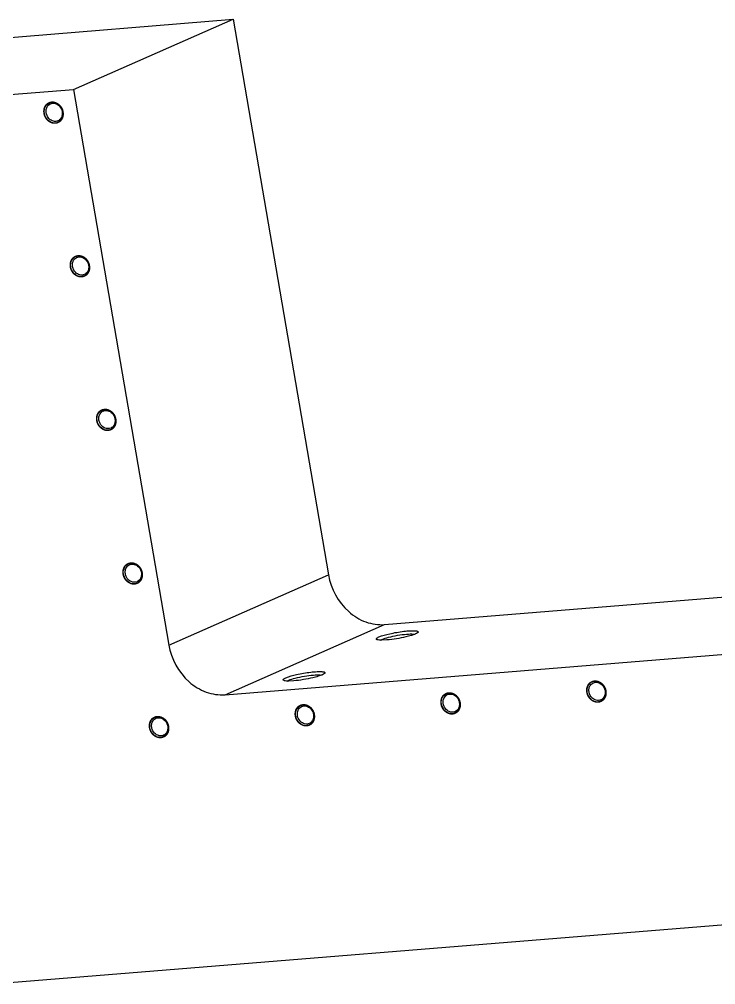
# Model space of a CAD drawing. Header units: inches. Extents: x 0 to 16.5, y 0 to 11.7.
# Drawn here: x 12.699 to 13.7, y 2.591 to 3.978 of the extents above; entities that cross this region are included whole.
import ezdxf

# ---------------------------------------------------------------- set-up
doc = ezdxf.new("R2010")
doc.units = ezdxf.units.IN
doc.header["$LTSCALE"] = 0.909449
doc.header["$MEASUREMENT"] = 0
doc.linetypes.add('HIDDEN', pattern=[0.2, 0.1, -0.1])
doc.layers.get('0').update_dxf_attribs({"linetype": 'CONTINUOUS'})
doc.layers.add('DEFAULT_2', color=8, linetype='HIDDEN')

msp = doc.modelspace()

# ---------------------------------------------------------------- linework, layer by layer
at = {"color": 7, "linetype": 'Continuous'}
for p, q in [((12.6686, 3.9503), (13.0065, 3.9777)), ((12.7771, 3.8771), (13.0065, 3.9777)), ((13.0065, 3.9777), (13.1436, 3.1796)), ((12.4393, 3.8496), (12.7771, 3.8771)), ((12.7771, 3.8771), (12.9142, 3.079)), ((12.9142, 3.079), (13.1436, 3.1796)), ((13.2243, 3.1084), (13.8932, 3.1627)), ((12.995, 3.0077), (13.2243, 3.1084)), ((13.2684, 3.0948), (13.2627, 3.0928)), ((13.2656, 3.0948), (13.2676, 3.0945)), ((13.2182, 3.086), (13.2203, 3.0871)), ((13.2276, 3.0863), (13.2202, 3.0859)), ((12.995, 3.0077), (13.8396, 3.0763)), ((13.0844, 3.0273), (13.0865, 3.0284)), ((13.0938, 3.0276), (13.0865, 3.0272)), ((13.1346, 3.0361), (13.129, 3.0341)), ((13.1319, 3.0361), (13.1338, 3.0358)), ((14.8954, 2.773), (12.6555, 2.5912))]:
    msp.add_line(p, q, dxfattribs=at)
for centre, radius, start, end in [((12.748, 3.8475), 0.00961, 113.6592, 118.9772), ((12.7439, 3.8416), 0.0182, 11.4865, 28.8782), ((12.7448, 3.8418), 0.0172, 9.7505, 11.4089), ((12.7859, 3.6269), 0.00961, 113.6592, 118.9772), ((12.7818, 3.621), 0.0182, 11.4865, 28.8782), ((12.7827, 3.6212), 0.0172, 9.7505, 11.4089), ((12.8238, 3.4063), 0.00961, 113.6592, 118.9772), ((12.8197, 3.4003), 0.0182, 11.4865, 28.8782), ((12.8206, 3.4005), 0.0172, 9.7505, 11.4089), ((12.8617, 3.1856), 0.00961, 113.6592, 118.9772), ((12.8576, 3.1797), 0.0182, 11.4865, 28.8782), ((12.8585, 3.1799), 0.0172, 9.7505, 11.4089), ((13.2561, 3.1233), 0.031, 293.2842, 293.691), ((13.1224, 3.0646), 0.031, 293.2842, 293.691), ((13.528, 3.016), 0.00961, 113.6592, 118.9772), ((13.5239, 3.0101), 0.0182, 11.4865, 28.8782), ((13.5248, 3.0103), 0.0172, 9.7505, 11.4089), ((13.3186, 2.999), 0.00961, 113.6592, 118.9772), ((13.3144, 2.9931), 0.0182, 11.4865, 28.8782), ((13.3153, 2.9933), 0.0172, 9.7505, 11.4089), ((13.1091, 2.982), 0.00961, 113.6592, 118.9772), ((13.105, 2.9761), 0.0182, 11.4865, 28.8782), ((12.8997, 2.965), 0.00961, 113.6592, 118.9772), ((12.8955, 2.9591), 0.0182, 11.4865, 28.8782), ((13.1059, 2.9763), 0.0172, 9.7505, 11.4089), ((12.8964, 2.9593), 0.0172, 9.7505, 11.4089)]:
    msp.add_arc(centre, radius, start, end, dxfattribs=at)
for points, knots in [([(12.7354, 3.8426), (12.7348, 3.8462), (12.7358, 3.854), (12.7427, 3.8583), (12.746, 3.8586)], [0, 0, 0, 0, 0.526019, 1, 1, 1, 1]), ([(12.7381, 3.8482), (12.7383, 3.849), (12.7391, 3.8521), (12.7413, 3.8548), (12.7434, 3.8559)], [0, 0, 0, 0, 0.264899, 1, 1, 1, 1]), ([(12.7473, 3.8571), (12.7496, 3.8573), (12.7547, 3.8559), (12.7581, 3.8521), (12.7593, 3.8499)], [0, 0, 0, 0, 0.478152, 1, 1, 1, 1]), ([(12.7597, 3.8338), (12.7583, 3.8317), (12.7539, 3.8282), (12.7424, 3.8288), (12.7364, 3.837), (12.7354, 3.8426)], [0, 0, 0, 0, 0.236458, 0.477314, 1, 1, 1, 1]), ([(12.7518, 3.831), (12.7495, 3.8308), (12.7445, 3.8322), (12.741, 3.836), (12.7398, 3.8382)], [0, 0, 0, 0, 0.478152, 1, 1, 1, 1]), ([(12.7733, 3.6219), (12.7727, 3.6256), (12.7737, 3.6334), (12.7806, 3.6377), (12.7839, 3.638)], [0, 0, 0, 0, 0.526019, 1, 1, 1, 1]), ([(12.776, 3.6276), (12.7762, 3.6284), (12.777, 3.6315), (12.7792, 3.6342), (12.7813, 3.6353)], [0, 0, 0, 0, 0.264899, 1, 1, 1, 1]), ([(12.7852, 3.6365), (12.7875, 3.6367), (12.7926, 3.6353), (12.796, 3.6315), (12.7972, 3.6293)], [0, 0, 0, 0, 0.478152, 1, 1, 1, 1]), ([(12.7977, 3.6132), (12.7962, 3.6111), (12.7918, 3.6076), (12.7803, 3.6082), (12.7743, 3.6164), (12.7733, 3.6219)], [0, 0, 0, 0, 0.236458, 0.477314, 1, 1, 1, 1]), ([(12.7897, 3.6104), (12.7874, 3.6102), (12.7824, 3.6116), (12.7789, 3.6154), (12.7777, 3.6176)], [0, 0, 0, 0, 0.478152, 1, 1, 1, 1]), ([(12.8112, 3.4013), (12.8106, 3.405), (12.8116, 3.4128), (12.8185, 3.4171), (12.8218, 3.4174)], [0, 0, 0, 0, 0.526019, 1, 1, 1, 1]), ([(12.8139, 3.4069), (12.8141, 3.4078), (12.8149, 3.4108), (12.8171, 3.4135), (12.8192, 3.4147)], [0, 0, 0, 0, 0.264899, 1, 1, 1, 1]), ([(12.8231, 3.4159), (12.8254, 3.416), (12.8305, 3.4147), (12.8339, 3.4109), (12.8351, 3.4087)], [0, 0, 0, 0, 0.478152, 1, 1, 1, 1]), ([(12.8356, 3.3926), (12.8342, 3.3905), (12.8297, 3.387), (12.8182, 3.3875), (12.8122, 3.3958), (12.8112, 3.4013)], [0, 0, 0, 0, 0.236458, 0.477314, 1, 1, 1, 1]), ([(12.8276, 3.3898), (12.8253, 3.3896), (12.8203, 3.391), (12.8168, 3.3947), (12.8156, 3.397)], [0, 0, 0, 0, 0.478152, 1, 1, 1, 1]), ([(12.8491, 3.1807), (12.8485, 3.1843), (12.8495, 3.1922), (12.8564, 3.1965), (12.8597, 3.1967)], [0, 0, 0, 0, 0.526019, 1, 1, 1, 1]), ([(12.8518, 3.1863), (12.852, 3.1871), (12.8528, 3.1902), (12.8551, 3.1929), (12.8571, 3.1941)], [0, 0, 0, 0, 0.264899, 1, 1, 1, 1]), ([(12.861, 3.1952), (12.8633, 3.1954), (12.8684, 3.194), (12.8718, 3.1903), (12.873, 3.188)], [0, 0, 0, 0, 0.478152, 1, 1, 1, 1]), ([(12.8735, 3.1719), (12.8721, 3.1698), (12.8676, 3.1664), (12.8561, 3.1669), (12.8501, 3.1752), (12.8491, 3.1807)], [0, 0, 0, 0, 0.236458, 0.477314, 1, 1, 1, 1]), ([(12.8655, 3.1691), (12.8632, 3.169), (12.8582, 3.1703), (12.8547, 3.1741), (12.8535, 3.1763)], [0, 0, 0, 0, 0.478152, 1, 1, 1, 1]), ([(13.1436, 3.1796), (13.1469, 3.1599), (13.1626, 3.1312), (13.1961, 3.1106), (13.2153, 3.1077), (13.2243, 3.1084)], [0, 0, 0, 0, 0.517884, 0.766533, 1, 1, 1, 1]), ([(13.2162, 3.0906), (13.2211, 3.0928), (13.2297, 3.0949), (13.2417, 3.0973), (13.2515, 3.0988), (13.2592, 3.0995), (13.2645, 3.0996), (13.2676, 3.0996), (13.27, 3.0993), (13.2716, 3.0989), (13.2726, 3.0981), (13.2724, 3.0974), (13.2723, 3.0972)], [0, 0, 0, 0, 0.274347, 0.450484, 0.626508, 0.782296, 0.846984, 0.900393, 0.941274, 0.969081, 0.985449, 1, 1, 1, 1]), ([(13.2203, 3.0871), (13.2233, 3.0884), (13.2308, 3.0906), (13.2428, 3.0931), (13.2548, 3.0946), (13.2624, 3.0951), (13.2656, 3.0948)], [0, 0, 0, 0, 0.216018, 0.504684, 0.790841, 1, 1, 1, 1]), ([(13.2627, 3.0928), (13.2601, 3.092), (13.2486, 3.089), (13.2368, 3.087), (13.2276, 3.0863)], [0, 0, 0, 0, 0.227218, 1, 1, 1, 1]), ([(13.2723, 3.0972), (13.2721, 3.097), (13.271, 3.096), (13.2697, 3.0954), (13.2686, 3.0949)], [0, 0, 0, 0, 0.168181, 1, 1, 1, 1]), ([(12.9142, 3.079), (12.9176, 3.0592), (12.9332, 3.0305), (12.9668, 3.0099), (12.986, 3.007), (12.995, 3.0077)], [0, 0, 0, 0, 0.517884, 0.766533, 1, 1, 1, 1]), ([(13.2128, 3.087), (13.2126, 3.0871), (13.2121, 3.0877), (13.2129, 3.0888), (13.2143, 3.0897), (13.2155, 3.0903), (13.2162, 3.0906)], [0, 0, 0, 0, 0.145296, 0.30947, 0.589796, 1, 1, 1, 1]), ([(13.215, 3.0863), (13.2148, 3.0863), (13.214, 3.0865), (13.2132, 3.0867), (13.2128, 3.087)], [0, 0, 0, 0, 0.314152, 1, 1, 1, 1]), ([(13.2202, 3.0859), (13.2197, 3.0859), (13.218, 3.0859), (13.2162, 3.0861), (13.215, 3.0863)], [0, 0, 0, 0, 0.292989, 1, 1, 1, 1]), ([(13.0825, 3.0319), (13.0873, 3.0341), (13.0959, 3.0362), (13.1079, 3.0386), (13.1177, 3.0401), (13.1254, 3.0408), (13.1307, 3.0409), (13.1338, 3.0409), (13.1362, 3.0406), (13.1378, 3.0402), (13.1389, 3.0394), (13.1386, 3.0387), (13.1385, 3.0385)], [0, 0, 0, 0, 0.274347, 0.450484, 0.626508, 0.782296, 0.846984, 0.900393, 0.941274, 0.969081, 0.985449, 1, 1, 1, 1]), ([(13.1385, 3.0385), (13.1383, 3.0383), (13.1373, 3.0373), (13.1359, 3.0367), (13.1348, 3.0362)], [0, 0, 0, 0, 0.168181, 1, 1, 1, 1]), ([(13.079, 3.0283), (13.0788, 3.0284), (13.0783, 3.029), (13.0791, 3.0301), (13.0805, 3.031), (13.0817, 3.0316), (13.0825, 3.0319)], [0, 0, 0, 0, 0.145296, 0.30947, 0.589796, 1, 1, 1, 1]), ([(13.0813, 3.0276), (13.081, 3.0276), (13.0803, 3.0277), (13.0795, 3.028), (13.079, 3.0283)], [0, 0, 0, 0, 0.314152, 1, 1, 1, 1]), ([(13.0865, 3.0272), (13.0859, 3.0272), (13.0842, 3.0272), (13.0825, 3.0273), (13.0813, 3.0276)], [0, 0, 0, 0, 0.292989, 1, 1, 1, 1]), ([(13.0865, 3.0284), (13.0895, 3.0297), (13.0971, 3.0319), (13.109, 3.0344), (13.121, 3.0359), (13.1287, 3.0363), (13.1319, 3.0361)], [0, 0, 0, 0, 0.216018, 0.504684, 0.790841, 1, 1, 1, 1]), ([(13.129, 3.0341), (13.1264, 3.0333), (13.1148, 3.0303), (13.103, 3.0283), (13.0938, 3.0276)], [0, 0, 0, 0, 0.227218, 1, 1, 1, 1]), ([(13.5154, 3.0111), (13.5148, 3.0147), (13.5158, 3.0225), (13.5227, 3.0269), (13.526, 3.0271)], [0, 0, 0, 0, 0.526019, 1, 1, 1, 1]), ([(13.5181, 3.0167), (13.5182, 3.0175), (13.5191, 3.0206), (13.5213, 3.0233), (13.5234, 3.0244)], [0, 0, 0, 0, 0.264899, 1, 1, 1, 1]), ([(13.5273, 3.0256), (13.5296, 3.0258), (13.5347, 3.0244), (13.5381, 3.0206), (13.5393, 3.0184)], [0, 0, 0, 0, 0.478152, 1, 1, 1, 1]), ([(13.306, 2.9941), (13.3053, 2.9977), (13.3063, 3.0055), (13.3132, 3.0098), (13.3166, 3.0101)], [0, 0, 0, 0, 0.526019, 1, 1, 1, 1]), ([(13.5397, 3.0023), (13.5383, 3.0002), (13.5339, 2.9967), (13.5224, 2.9973), (13.5164, 3.0056), (13.5154, 3.0111)], [0, 0, 0, 0, 0.236458, 0.477314, 1, 1, 1, 1]), ([(13.3086, 2.9997), (13.3088, 3.0005), (13.3096, 3.0036), (13.3119, 3.0063), (13.3139, 3.0074)], [0, 0, 0, 0, 0.264899, 1, 1, 1, 1]), ([(13.3179, 3.0086), (13.3202, 3.0088), (13.3252, 3.0074), (13.3286, 3.0036), (13.3298, 3.0014)], [0, 0, 0, 0, 0.478152, 1, 1, 1, 1]), ([(13.5318, 2.9995), (13.5295, 2.9993), (13.5244, 3.0007), (13.521, 3.0045), (13.5198, 3.0067)], [0, 0, 0, 0, 0.478152, 1, 1, 1, 1]), ([(13.0965, 2.9771), (13.0959, 2.9807), (13.0968, 2.9885), (13.1038, 2.9928), (13.1071, 2.9931)], [0, 0, 0, 0, 0.526019, 1, 1, 1, 1]), ([(13.0992, 2.9827), (13.0993, 2.9835), (13.1002, 2.9866), (13.1024, 2.9893), (13.1045, 2.9904)], [0, 0, 0, 0, 0.264899, 1, 1, 1, 1]), ([(13.1084, 2.9916), (13.1107, 2.9918), (13.1157, 2.9904), (13.1192, 2.9866), (13.1204, 2.9844)], [0, 0, 0, 0, 0.478152, 1, 1, 1, 1]), ([(13.3303, 2.9853), (13.3289, 2.9832), (13.3245, 2.9797), (13.313, 2.9803), (13.3069, 2.9886), (13.306, 2.9941)], [0, 0, 0, 0, 0.236458, 0.477314, 1, 1, 1, 1]), ([(13.3223, 2.9825), (13.32, 2.9823), (13.315, 2.9837), (13.3116, 2.9875), (13.3103, 2.9897)], [0, 0, 0, 0, 0.478152, 1, 1, 1, 1]), ([(12.887, 2.9601), (12.8864, 2.9637), (12.8874, 2.9715), (12.8943, 2.9758), (12.8976, 2.9761)], [0, 0, 0, 0, 0.526019, 1, 1, 1, 1]), ([(12.8897, 2.9657), (12.8899, 2.9665), (12.8907, 2.9696), (12.893, 2.9723), (12.895, 2.9734)], [0, 0, 0, 0, 0.264899, 1, 1, 1, 1]), ([(12.8989, 2.9746), (12.9012, 2.9748), (12.9063, 2.9734), (12.9097, 2.9696), (12.9109, 2.9674)], [0, 0, 0, 0, 0.478152, 1, 1, 1, 1]), ([(13.1208, 2.9683), (13.1194, 2.9662), (13.115, 2.9627), (13.1035, 2.9633), (13.0975, 2.9715), (13.0965, 2.9771)], [0, 0, 0, 0, 0.236458, 0.477314, 1, 1, 1, 1]), ([(13.1129, 2.9655), (13.1106, 2.9653), (13.1055, 2.9667), (13.1021, 2.9705), (13.1009, 2.9727)], [0, 0, 0, 0, 0.478152, 1, 1, 1, 1]), ([(12.9114, 2.9513), (12.91, 2.9492), (12.9055, 2.9457), (12.894, 2.9463), (12.888, 2.9545), (12.887, 2.9601)], [0, 0, 0, 0, 0.236458, 0.477314, 1, 1, 1, 1]), ([(12.9034, 2.9485), (12.9011, 2.9483), (12.8961, 2.9497), (12.8926, 2.9535), (12.8914, 2.9557)], [0, 0, 0, 0, 0.478152, 1, 1, 1, 1])]:
    msp.add_open_spline(points, degree=3, knots=knots, dxfattribs=at)
for points in [[(12.7442, 3.8563), (12.7452, 3.8567), (12.7463, 3.857), (12.7473, 3.8571)], [(12.746, 3.8586), (12.7478, 3.8587), (12.7496, 3.8585), (12.7513, 3.8579)], [(12.7513, 3.8579), (12.7548, 3.8566), (12.758, 3.8537), (12.7598, 3.8503)], [(12.7381, 3.8431), (12.7378, 3.8448), (12.7378, 3.8465), (12.7381, 3.8482)], [(12.7398, 3.8382), (12.739, 3.8397), (12.7384, 3.8414), (12.7381, 3.8431)], [(12.7593, 3.8499), (12.7602, 3.8484), (12.7608, 3.8467), (12.7611, 3.845)], [(12.7611, 3.845), (12.7613, 3.8433), (12.7613, 3.8416), (12.761, 3.8399)], [(12.7618, 3.8447), (12.7621, 3.8428), (12.7621, 3.8408), (12.7618, 3.8389)], [(12.7549, 3.8318), (12.754, 3.8314), (12.7529, 3.8311), (12.7518, 3.831)], [(12.7593, 3.8355), (12.7582, 3.8339), (12.7567, 3.8326), (12.7549, 3.8318)], [(12.761, 3.8399), (12.7607, 3.8384), (12.7602, 3.8368), (12.7593, 3.8355)], [(12.7618, 3.8389), (12.7614, 3.8371), (12.7608, 3.8353), (12.7597, 3.8338)], [(12.7821, 3.6357), (12.7831, 3.6361), (12.7842, 3.6364), (12.7852, 3.6365)], [(12.7839, 3.638), (12.7857, 3.6381), (12.7875, 3.6378), (12.7892, 3.6372)], [(12.7892, 3.6372), (12.7927, 3.636), (12.7959, 3.633), (12.7977, 3.6297)], [(12.776, 3.6225), (12.7757, 3.6242), (12.7757, 3.6259), (12.776, 3.6276)], [(12.7777, 3.6176), (12.7769, 3.6191), (12.7763, 3.6208), (12.776, 3.6225)], [(12.7972, 3.6293), (12.7981, 3.6278), (12.7987, 3.6261), (12.799, 3.6244)], [(12.7989, 3.6193), (12.7986, 3.6177), (12.7981, 3.6162), (12.7972, 3.6149)], [(12.799, 3.6244), (12.7992, 3.6227), (12.7993, 3.621), (12.7989, 3.6193)], [(12.7997, 3.6241), (12.8, 3.6222), (12.8, 3.6202), (12.7997, 3.6183)], [(12.7928, 3.6112), (12.7919, 3.6107), (12.7908, 3.6105), (12.7897, 3.6104)], [(12.7972, 3.6149), (12.7961, 3.6133), (12.7946, 3.6119), (12.7928, 3.6112)], [(12.7997, 3.6183), (12.7993, 3.6165), (12.7987, 3.6147), (12.7977, 3.6132)], [(12.82, 3.4151), (12.821, 3.4155), (12.8221, 3.4158), (12.8231, 3.4159)], [(12.8218, 3.4174), (12.8236, 3.4175), (12.8254, 3.4172), (12.8271, 3.4166)], [(12.8271, 3.4166), (12.8306, 3.4153), (12.8338, 3.4124), (12.8356, 3.4091)], [(12.8139, 3.4019), (12.8136, 3.4035), (12.8136, 3.4053), (12.8139, 3.4069)], [(12.8156, 3.397), (12.8148, 3.3985), (12.8142, 3.4002), (12.8139, 3.4019)], [(12.8351, 3.4087), (12.836, 3.4071), (12.8366, 3.4055), (12.8369, 3.4037)], [(12.8368, 3.3987), (12.8366, 3.3971), (12.836, 3.3956), (12.8351, 3.3942)], [(12.8376, 3.3977), (12.8372, 3.3959), (12.8366, 3.3941), (12.8356, 3.3926)], [(12.8369, 3.4037), (12.8371, 3.4021), (12.8372, 3.4003), (12.8368, 3.3987)], [(12.8376, 3.4035), (12.8379, 3.4016), (12.8379, 3.3996), (12.8376, 3.3977)], [(12.8308, 3.3906), (12.8298, 3.3901), (12.8287, 3.3899), (12.8276, 3.3898)], [(12.8351, 3.3942), (12.834, 3.3927), (12.8325, 3.3913), (12.8308, 3.3906)], [(12.8579, 3.1944), (12.8589, 3.1949), (12.86, 3.1951), (12.861, 3.1952)], [(12.8597, 3.1967), (12.8615, 3.1969), (12.8633, 3.1966), (12.865, 3.196)], [(12.865, 3.196), (12.8685, 3.1947), (12.8717, 3.1918), (12.8735, 3.1885)], [(12.8518, 3.1813), (12.8515, 3.1829), (12.8515, 3.1847), (12.8518, 3.1863)], [(12.8535, 3.1763), (12.8527, 3.1779), (12.8521, 3.1795), (12.8518, 3.1813)], [(12.873, 3.188), (12.8739, 3.1865), (12.8745, 3.1848), (12.8748, 3.1831)], [(12.8747, 3.1781), (12.8745, 3.1765), (12.8739, 3.175), (12.873, 3.1736)], [(12.8755, 3.177), (12.8751, 3.1752), (12.8745, 3.1735), (12.8735, 3.1719)], [(12.8748, 3.1831), (12.875, 3.1815), (12.8751, 3.1797), (12.8747, 3.1781)], [(12.8755, 3.1828), (12.8758, 3.1809), (12.8758, 3.1789), (12.8755, 3.177)], [(12.8687, 3.1699), (12.8677, 3.1695), (12.8666, 3.1692), (12.8655, 3.1691)], [(12.873, 3.1736), (12.8719, 3.172), (12.8704, 3.1707), (12.8687, 3.1699)], [(13.5242, 3.0248), (13.5252, 3.0253), (13.5262, 3.0255), (13.5273, 3.0256)], [(13.526, 3.0271), (13.5278, 3.0273), (13.5296, 3.027), (13.5313, 3.0264)], [(13.5313, 3.0264), (13.5348, 3.0251), (13.538, 3.0222), (13.5398, 3.0189)], [(13.3166, 3.0101), (13.3183, 3.0103), (13.3201, 3.01), (13.3218, 3.0094)], [(13.3218, 3.0094), (13.3254, 3.0081), (13.3285, 3.0052), (13.3303, 3.0019)], [(13.5181, 3.0116), (13.5178, 3.0133), (13.5178, 3.015), (13.5181, 3.0167)], [(13.5198, 3.0067), (13.519, 3.0082), (13.5184, 3.0099), (13.5181, 3.0116)], [(13.5393, 3.0184), (13.5401, 3.0169), (13.5407, 3.0152), (13.541, 3.0135)], [(13.541, 3.0135), (13.5413, 3.0118), (13.5413, 3.0101), (13.541, 3.0084)], [(13.5418, 3.0132), (13.5421, 3.0113), (13.5421, 3.0093), (13.5418, 3.0074)], [(13.3086, 2.9946), (13.3083, 2.9963), (13.3083, 2.998), (13.3086, 2.9997)], [(13.3147, 3.0078), (13.3157, 3.0083), (13.3168, 3.0085), (13.3179, 3.0086)], [(13.3298, 3.0014), (13.3307, 2.9999), (13.3313, 2.9982), (13.3316, 2.9965)], [(13.3316, 2.9965), (13.3319, 2.9948), (13.3319, 2.9931), (13.3316, 2.9914)], [(13.3323, 2.9962), (13.3326, 2.9943), (13.3326, 2.9923), (13.3323, 2.9904)], [(13.5349, 3.0003), (13.5339, 2.9999), (13.5329, 2.9996), (13.5318, 2.9995)], [(13.5393, 3.004), (13.5382, 3.0024), (13.5367, 3.0011), (13.5349, 3.0003)], [(13.541, 3.0084), (13.5407, 3.0069), (13.5401, 3.0053), (13.5393, 3.004)], [(13.5418, 3.0074), (13.5414, 3.0056), (13.5407, 3.0039), (13.5397, 3.0023)], [(13.0991, 2.9776), (13.0989, 2.9793), (13.0989, 2.981), (13.0992, 2.9827)], [(13.1053, 2.9908), (13.1062, 2.9913), (13.1073, 2.9915), (13.1084, 2.9916)], [(13.1071, 2.9931), (13.1089, 2.9933), (13.1107, 2.993), (13.1123, 2.9924)], [(13.1123, 2.9924), (13.1159, 2.9911), (13.119, 2.9882), (13.1209, 2.9849)], [(13.1204, 2.9844), (13.1212, 2.9829), (13.1218, 2.9812), (13.1221, 2.9795)], [(13.3103, 2.9897), (13.3095, 2.9912), (13.3089, 2.9929), (13.3086, 2.9946)], [(13.3255, 2.9833), (13.3245, 2.9829), (13.3234, 2.9826), (13.3223, 2.9825)], [(13.3298, 2.987), (13.3288, 2.9854), (13.3272, 2.9841), (13.3255, 2.9833)], [(13.3316, 2.9914), (13.3313, 2.9899), (13.3307, 2.9883), (13.3298, 2.987)], [(13.3323, 2.9904), (13.332, 2.9886), (13.3313, 2.9869), (13.3303, 2.9853)], [(12.8958, 2.9738), (12.8968, 2.9743), (12.8979, 2.9745), (12.8989, 2.9746)], [(12.8976, 2.9761), (12.8994, 2.9763), (12.9012, 2.976), (12.9029, 2.9754)], [(12.9029, 2.9754), (12.9065, 2.9741), (12.9096, 2.9712), (12.9114, 2.9679)], [(12.9109, 2.9674), (12.9118, 2.9659), (12.9124, 2.9642), (12.9127, 2.9625)], [(13.1009, 2.9727), (13.1, 2.9742), (13.0994, 2.9759), (13.0991, 2.9776)], [(13.1203, 2.97), (13.1193, 2.9684), (13.1177, 2.9671), (13.116, 2.9663)], [(13.1221, 2.9744), (13.1218, 2.9729), (13.1212, 2.9713), (13.1203, 2.97)], [(13.1228, 2.9734), (13.1225, 2.9716), (13.1218, 2.9699), (13.1208, 2.9683)], [(13.1221, 2.9795), (13.1224, 2.9778), (13.1224, 2.9761), (13.1221, 2.9744)], [(13.1229, 2.9792), (13.1232, 2.9773), (13.1232, 2.9753), (13.1228, 2.9734)], [(12.8897, 2.9606), (12.8894, 2.9623), (12.8894, 2.964), (12.8897, 2.9657)], [(12.8914, 2.9557), (12.8906, 2.9572), (12.89, 2.9589), (12.8897, 2.9606)], [(12.9126, 2.9574), (12.9124, 2.9559), (12.9118, 2.9543), (12.9109, 2.953)], [(12.9134, 2.9564), (12.913, 2.9546), (12.9124, 2.9529), (12.9114, 2.9513)], [(12.9127, 2.9625), (12.9129, 2.9608), (12.913, 2.9591), (12.9126, 2.9574)], [(12.9134, 2.9622), (12.9137, 2.9603), (12.9137, 2.9583), (12.9134, 2.9564)], [(13.116, 2.9663), (13.115, 2.9659), (13.1139, 2.9656), (13.1129, 2.9655)], [(12.9066, 2.9493), (12.9056, 2.9489), (12.9045, 2.9486), (12.9034, 2.9485)], [(12.9109, 2.953), (12.9098, 2.9514), (12.9083, 2.9501), (12.9066, 2.9493)]]:
    msp.add_open_spline(points, degree=3, dxfattribs=at)
at = {"layer": 'DEFAULT_2', "color": 8, "linetype": 'HIDDEN'}
for points in [[(12.7351, 3.8425), (12.7351, 3.843), (12.735, 3.844), (12.7348, 3.8455), (12.735, 3.847), (12.735, 3.8485), (12.7355, 3.8498), (12.7358, 3.8513), (12.7366, 3.8524), (12.7371, 3.8538), (12.7381, 3.8547), (12.7388, 3.8559), (12.74, 3.8565), (12.7409, 3.8575), (12.7422, 3.8579), (12.7433, 3.8586), (12.7447, 3.8587), (12.746, 3.8591), (12.7473, 3.8589), (12.7487, 3.859), (12.75, 3.8585), (12.7513, 3.8583), (12.7526, 3.8576), (12.7539, 3.8571), (12.7551, 3.8561), (12.7564, 3.8553), (12.7573, 3.8541), (12.7584, 3.8531), (12.7592, 3.8518), (12.7601, 3.8506), (12.7607, 3.8491), (12.7614, 3.8478), (12.7617, 3.8462), (12.762, 3.8452), (12.7621, 3.8447)], [(12.7621, 3.8447), (12.7622, 3.8442), (12.7622, 3.8432), (12.7625, 3.8417), (12.7622, 3.8403), (12.7622, 3.8388), (12.7617, 3.8374), (12.7614, 3.836), (12.7606, 3.8348), (12.7601, 3.8335), (12.7591, 3.8326), (12.7584, 3.8314), (12.7573, 3.8307), (12.7563, 3.8298), (12.755, 3.8294), (12.7539, 3.8287), (12.7525, 3.8286), (12.7513, 3.8282), (12.7499, 3.8284), (12.7486, 3.8283), (12.7472, 3.8287), (12.7459, 3.8289), (12.7446, 3.8297), (12.7433, 3.8302), (12.7421, 3.8312), (12.7409, 3.8319), (12.7399, 3.8331), (12.7388, 3.8341), (12.738, 3.8355), (12.7371, 3.8367), (12.7366, 3.8381), (12.7358, 3.8395), (12.7355, 3.841), (12.7352, 3.842), (12.7351, 3.8425)], [(12.773, 3.6219), (12.773, 3.6224), (12.7729, 3.6234), (12.7727, 3.6249), (12.7729, 3.6264), (12.7729, 3.6279), (12.7735, 3.6292), (12.7737, 3.6306), (12.7745, 3.6318), (12.775, 3.6332), (12.776, 3.6341), (12.7767, 3.6352), (12.7779, 3.6359), (12.7788, 3.6368), (12.7801, 3.6373), (12.7812, 3.6379), (12.7826, 3.6381), (12.7839, 3.6385), (12.7852, 3.6383), (12.7866, 3.6384), (12.7879, 3.6379), (12.7892, 3.6377), (12.7905, 3.637), (12.7918, 3.6365), (12.793, 3.6355), (12.7943, 3.6347), (12.7952, 3.6335), (12.7963, 3.6325), (12.7971, 3.6312), (12.798, 3.63), (12.7986, 3.6285), (12.7993, 3.6272), (12.7996, 3.6256), (12.7999, 3.6246), (12.8, 3.6241)], [(12.8, 3.6241), (12.8001, 3.6236), (12.8001, 3.6226), (12.8004, 3.6211), (12.8001, 3.6197), (12.8001, 3.6181), (12.7996, 3.6168), (12.7993, 3.6154), (12.7985, 3.6142), (12.798, 3.6129), (12.797, 3.6119), (12.7963, 3.6108), (12.7952, 3.6101), (12.7942, 3.6092), (12.7929, 3.6088), (12.7918, 3.6081), (12.7904, 3.608), (12.7892, 3.6076), (12.7878, 3.6078), (12.7865, 3.6076), (12.7851, 3.6081), (12.7838, 3.6083), (12.7825, 3.6091), (12.7812, 3.6095), (12.78, 3.6105), (12.7788, 3.6113), (12.7778, 3.6125), (12.7767, 3.6135), (12.7759, 3.6149), (12.775, 3.6161), (12.7745, 3.6175), (12.7737, 3.6189), (12.7734, 3.6204), (12.7731, 3.6214), (12.773, 3.6219)], [(12.8109, 3.4013), (12.8109, 3.4018), (12.8108, 3.4028), (12.8106, 3.4043), (12.8108, 3.4058), (12.8108, 3.4073), (12.8114, 3.4086), (12.8116, 3.41), (12.8124, 3.4112), (12.8129, 3.4125), (12.8139, 3.4135), (12.8146, 3.4146), (12.8158, 3.4153), (12.8167, 3.4162), (12.818, 3.4166), (12.8191, 3.4173), (12.8205, 3.4174), (12.8218, 3.4178), (12.8231, 3.4177), (12.8245, 3.4178), (12.8258, 3.4173), (12.8271, 3.4171), (12.8284, 3.4163), (12.8297, 3.4159), (12.8309, 3.4149), (12.8322, 3.4141), (12.8331, 3.4129), (12.8342, 3.4119), (12.835, 3.4105), (12.836, 3.4093), (12.8365, 3.4079), (12.8372, 3.4065), (12.8375, 3.405), (12.8378, 3.404), (12.8379, 3.4035)], [(12.8379, 3.4035), (12.838, 3.403), (12.838, 3.402), (12.8383, 3.4005), (12.838, 3.399), (12.838, 3.3975), (12.8375, 3.3962), (12.8372, 3.3948), (12.8364, 3.3936), (12.8359, 3.3922), (12.8349, 3.3913), (12.8342, 3.3902), (12.8331, 3.3895), (12.8321, 3.3886), (12.8308, 3.3881), (12.8297, 3.3875), (12.8283, 3.3874), (12.8271, 3.3869), (12.8257, 3.3871), (12.8244, 3.387), (12.823, 3.3875), (12.8217, 3.3877), (12.8204, 3.3884), (12.8191, 3.3889), (12.818, 3.3899), (12.8167, 3.3907), (12.8157, 3.3919), (12.8146, 3.3929), (12.8138, 3.3942), (12.8129, 3.3954), (12.8124, 3.3969), (12.8116, 3.3982), (12.8113, 3.3998), (12.811, 3.4008), (12.8109, 3.4013)], [(12.8488, 3.1807), (12.8488, 3.1812), (12.8487, 3.1822), (12.8485, 3.1837), (12.8487, 3.1851), (12.8487, 3.1866), (12.8493, 3.188), (12.8495, 3.1894), (12.8503, 3.1906), (12.8508, 3.1919), (12.8518, 3.1928), (12.8525, 3.194), (12.8537, 3.1947), (12.8546, 3.1956), (12.8559, 3.196), (12.857, 3.1967), (12.8584, 3.1968), (12.8597, 3.1972), (12.861, 3.197), (12.8624, 3.1971), (12.8637, 3.1967), (12.865, 3.1965), (12.8663, 3.1957), (12.8676, 3.1953), (12.8688, 3.1942), (12.8701, 3.1935), (12.871, 3.1923), (12.8721, 3.1913), (12.8729, 3.1899), (12.8739, 3.1887), (12.8744, 3.1873), (12.8751, 3.1859), (12.8754, 3.1844), (12.8757, 3.1834), (12.8758, 3.1829)], [(12.8758, 3.1829), (12.8759, 3.1824), (12.8759, 3.1814), (12.8762, 3.1799), (12.8759, 3.1784), (12.8759, 3.1769), (12.8754, 3.1756), (12.8751, 3.1741), (12.8743, 3.173), (12.8738, 3.1716), (12.8728, 3.1707), (12.8721, 3.1696), (12.871, 3.1689), (12.87, 3.1679), (12.8687, 3.1675), (12.8676, 3.1669), (12.8663, 3.1667), (12.865, 3.1663), (12.8636, 3.1665), (12.8623, 3.1664), (12.8609, 3.1669), (12.8596, 3.1671), (12.8583, 3.1678), (12.857, 3.1683), (12.8559, 3.1693), (12.8546, 3.1701), (12.8536, 3.1713), (12.8525, 3.1723), (12.8517, 3.1736), (12.8508, 3.1748), (12.8503, 3.1763), (12.8495, 3.1776), (12.8492, 3.1792), (12.8489, 3.1802), (12.8488, 3.1807)], [(13.5151, 3.0111), (13.515, 3.0116), (13.515, 3.0126), (13.5147, 3.0141), (13.515, 3.0155), (13.515, 3.017), (13.5155, 3.0183), (13.5158, 3.0198), (13.5166, 3.021), (13.5171, 3.0223), (13.5181, 3.0232), (13.5188, 3.0244), (13.52, 3.0251), (13.5209, 3.026), (13.5222, 3.0264), (13.5233, 3.0271), (13.5247, 3.0272), (13.5259, 3.0276), (13.5273, 3.0274), (13.5286, 3.0275), (13.53, 3.027), (13.5313, 3.0269), (13.5326, 3.0261), (13.5339, 3.0256), (13.5351, 3.0246), (13.5363, 3.0239), (13.5373, 3.0227), (13.5384, 3.0217), (13.5392, 3.0203), (13.5401, 3.0191), (13.5407, 3.0176), (13.5414, 3.0163), (13.5417, 3.0148), (13.542, 3.0138), (13.5421, 3.0133)], [(13.3056, 2.9941), (13.3056, 2.9946), (13.3055, 2.9956), (13.3053, 2.9971), (13.3055, 2.9985), (13.3056, 3), (13.3061, 3.0013), (13.3063, 3.0028), (13.3071, 3.004), (13.3076, 3.0053), (13.3086, 3.0062), (13.3094, 3.0074), (13.3105, 3.0081), (13.3115, 3.009), (13.3127, 3.0094), (13.3138, 3.0101), (13.3152, 3.0102), (13.3165, 3.0106), (13.3178, 3.0104), (13.3192, 3.0105), (13.3205, 3.01), (13.3219, 3.0099), (13.3231, 3.0091), (13.3244, 3.0086), (13.3256, 3.0076), (13.3269, 3.0069), (13.3278, 3.0057), (13.329, 3.0047), (13.3297, 3.0033), (13.3307, 3.0021), (13.3312, 3.0006), (13.3319, 2.9993), (13.3322, 2.9977), (13.3325, 2.9968), (13.3327, 2.9963)], [(13.5421, 3.0133), (13.5422, 3.0128), (13.5422, 3.0118), (13.5424, 3.0102), (13.5422, 3.0088), (13.5422, 3.0073), (13.5417, 3.006), (13.5414, 3.0045), (13.5406, 3.0034), (13.5401, 3.002), (13.5391, 3.0011), (13.5384, 2.9999), (13.5372, 2.9993), (13.5363, 2.9983), (13.535, 2.9979), (13.5339, 2.9972), (13.5325, 2.9971), (13.5312, 2.9967), (13.5299, 2.9969), (13.5286, 2.9968), (13.5272, 2.9973), (13.5259, 2.9975), (13.5246, 2.9982), (13.5233, 2.9987), (13.5221, 2.9997), (13.5209, 3.0005), (13.5199, 3.0017), (13.5188, 3.0026), (13.518, 3.004), (13.5171, 3.0052), (13.5165, 3.0067), (13.5158, 3.008), (13.5155, 3.0096), (13.5152, 3.0106), (13.5151, 3.0111)], [(13.3327, 2.9963), (13.3327, 2.9958), (13.3328, 2.9948), (13.333, 2.9932), (13.3327, 2.9918), (13.3327, 2.9903), (13.3322, 2.989), (13.3319, 2.9875), (13.3312, 2.9864), (13.3306, 2.985), (13.3297, 2.9841), (13.3289, 2.9829), (13.3278, 2.9823), (13.3268, 2.9813), (13.3256, 2.9809), (13.3244, 2.9802), (13.3231, 2.9801), (13.3218, 2.9797), (13.3204, 2.9799), (13.3191, 2.9798), (13.3178, 2.9803), (13.3164, 2.9805), (13.3152, 2.9812), (13.3138, 2.9817), (13.3127, 2.9827), (13.3114, 2.9835), (13.3104, 2.9846), (13.3093, 2.9856), (13.3086, 2.987), (13.3076, 2.9882), (13.3071, 2.9897), (13.3063, 2.991), (13.306, 2.9926), (13.3058, 2.9936), (13.3056, 2.9941)], [(13.0962, 2.9771), (13.0961, 2.9776), (13.0961, 2.9786), (13.0958, 2.9801), (13.0961, 2.9815), (13.0961, 2.983), (13.0966, 2.9843), (13.0969, 2.9858), (13.0976, 2.987), (13.0982, 2.9883), (13.0991, 2.9892), (13.0999, 2.9904), (13.101, 2.9911), (13.102, 2.992), (13.1033, 2.9924), (13.1044, 2.9931), (13.1057, 2.9932), (13.107, 2.9936), (13.1084, 2.9934), (13.1097, 2.9935), (13.111, 2.993), (13.1124, 2.9929), (13.1137, 2.9921), (13.115, 2.9916), (13.1161, 2.9906), (13.1174, 2.9899), (13.1184, 2.9887), (13.1195, 2.9877), (13.1203, 2.9863), (13.1212, 2.9851), (13.1217, 2.9836), (13.1225, 2.9823), (13.1228, 2.9807), (13.1231, 2.9798), (13.1232, 2.9793)], [(12.8867, 2.9601), (12.8867, 2.9606), (12.8866, 2.9616), (12.8864, 2.9631), (12.8866, 2.9645), (12.8866, 2.966), (12.8872, 2.9673), (12.8874, 2.9688), (12.8882, 2.97), (12.8887, 2.9713), (12.8897, 2.9722), (12.8904, 2.9734), (12.8916, 2.9741), (12.8925, 2.975), (12.8938, 2.9754), (12.8949, 2.9761), (12.8963, 2.9762), (12.8976, 2.9766), (12.8989, 2.9764), (12.9003, 2.9765), (12.9016, 2.976), (12.9029, 2.9759), (12.9042, 2.9751), (12.9055, 2.9746), (12.9067, 2.9736), (12.908, 2.9728), (12.9089, 2.9717), (12.91, 2.9707), (12.9108, 2.9693), (12.9118, 2.9681), (12.9123, 2.9666), (12.913, 2.9653), (12.9133, 2.9637), (12.9136, 2.9628), (12.9137, 2.9622)], [(13.1232, 2.9793), (13.1232, 2.9788), (13.1233, 2.9778), (13.1235, 2.9762), (13.1233, 2.9748), (13.1233, 2.9733), (13.1227, 2.972), (13.1225, 2.9705), (13.1217, 2.9694), (13.1212, 2.968), (13.1202, 2.9671), (13.1194, 2.9659), (13.1183, 2.9652), (13.1174, 2.9643), (13.1161, 2.9639), (13.115, 2.9632), (13.1136, 2.9631), (13.1123, 2.9627), (13.111, 2.9629), (13.1096, 2.9628), (13.1083, 2.9633), (13.1069, 2.9635), (13.1057, 2.9642), (13.1044, 2.9647), (13.1032, 2.9657), (13.1019, 2.9665), (13.101, 2.9676), (13.0999, 2.9686), (13.0991, 2.97), (13.0981, 2.9712), (13.0976, 2.9727), (13.0969, 2.974), (13.0966, 2.9756), (13.0963, 2.9766), (13.0962, 2.9771)], [(12.9137, 2.9622), (12.9138, 2.9617), (12.9138, 2.9608), (12.9141, 2.9592), (12.9138, 2.9578), (12.9138, 2.9563), (12.9133, 2.955), (12.913, 2.9535), (12.9122, 2.9524), (12.9117, 2.951), (12.9107, 2.9501), (12.91, 2.9489), (12.9089, 2.9482), (12.9079, 2.9473), (12.9066, 2.9469), (12.9055, 2.9462), (12.9042, 2.9461), (12.9029, 2.9457), (12.9015, 2.9459), (12.9002, 2.9458), (12.8988, 2.9463), (12.8975, 2.9465), (12.8962, 2.9472), (12.8949, 2.9477), (12.8938, 2.9487), (12.8925, 2.9495), (12.8915, 2.9506), (12.8904, 2.9516), (12.8896, 2.953), (12.8887, 2.9542), (12.8882, 2.9557), (12.8874, 2.957), (12.8871, 2.9586), (12.8868, 2.9596), (12.8867, 2.9601)]]:
    msp.add_open_spline(points, degree=3, dxfattribs=at)

doc.saveas('drawing.dxf')
